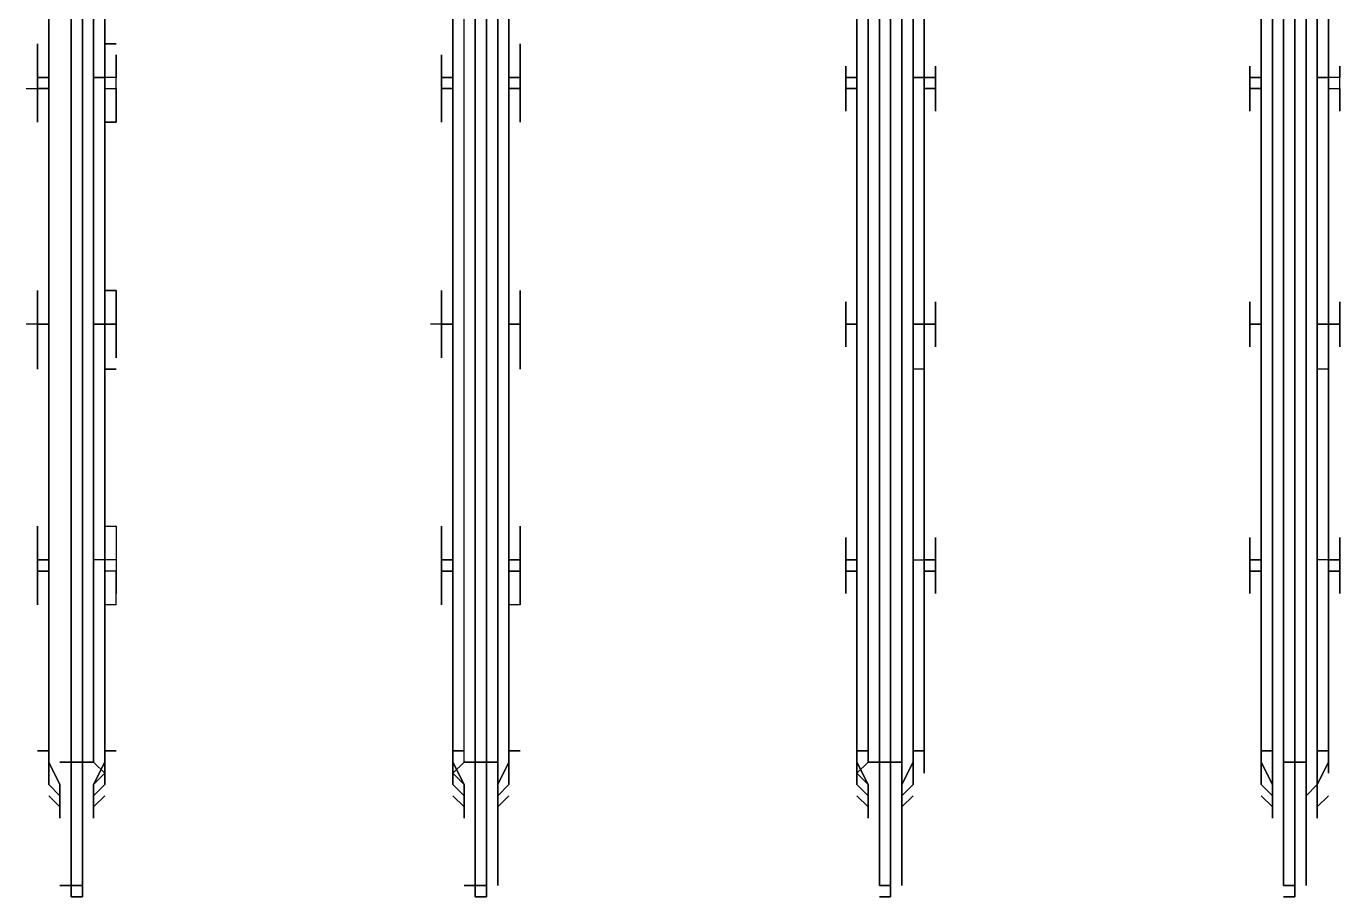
# Model space of a CAD drawing. Header units: metres. Extents: x 530339 to 530792, y 2674872 to 2675147.
# Drawn here: x 530570.6749 to 530570.8368, y 2675005.1431 to 2675005.2503 of the extents above; entities that cross this region are included whole.
import ezdxf

# ---------------------------------------------------------------- set-up
doc = ezdxf.new("R2010")
doc.units = ezdxf.units.M
doc.layers.add('IDT', color=7, linetype='Continuous')

# ---------------------------------------------------------------- blocks, each defined once
blk = doc.blocks.new('IDT')
at = {"layer": 'IDT', "color": 0, "lineweight": 25}
for p, q in [((17.36145, 9.01989), (17.36006, 9.01989)), ((17.36006, 9.01989), (17.36006, 9.00329)), ((17.36006, 9.00329), (17.36006, 9.01989)), ((17.36006, 9.01989), (17.36006, 9.00329)), ((17.36006, 9.00329), (17.36006, 9.01989)), ((17.36006, 9.01989), (17.36145, 9.01989)), ((17.40986, 9.01989), (17.40986, 9.00329)), ((17.40986, 9.00329), (17.40986, 9.01989)), ((17.40986, 9.01989), (17.41124, 9.01989)), ((17.41124, 9.01989), (17.40986, 9.01989)), ((17.40986, 9.01989), (17.40986, 9.00329)), ((17.40986, 9.00329), (17.40986, 9.01989)), ((17.46103, 9.01989), (17.45965, 9.01989)), ((17.45965, 9.01989), (17.45965, 9.00329)), ((17.45965, 9.00329), (17.45965, 9.01989)), ((17.45965, 9.01989), (17.46103, 9.01989)), ((17.46103, 9.00329), (17.46103, 9.01989)), ((17.46103, 9.01989), (17.46103, 9.00329)), ((17.50944, 9.00329), (17.50944, 9.01989)), ((17.50944, 9.01989), (17.50944, 9.00329)), ((17.51083, 9.01989), (17.50944, 9.01989)), ((17.50944, 9.01989), (17.51083, 9.01989)), ((17.51083, 9.00329), (17.51083, 9.01989)), ((17.51083, 9.01989), (17.51083, 9.00329)), ((17.35868, 9.00329), (17.35868, 9.0185)), ((17.35868, 9.0185), (17.35868, 9.00329)), ((17.36145, 9.0185), (17.36006, 9.0185)), ((17.36006, 9.0185), (17.36145, 9.0185)), ((17.36145, 9.0185), (17.36006, 9.0185)), ((17.36006, 9.0185), (17.36145, 9.0185)), ((17.36145, 9.0185), (17.36145, 9.00329)), ((17.36145, 9.00329), (17.36145, 9.0185)), ((17.40847, 9.00329), (17.40847, 9.0185)), ((17.40847, 9.0185), (17.40847, 9.00329)), ((17.41124, 9.0185), (17.40986, 9.0185)), ((17.40986, 9.0185), (17.41124, 9.0185)), ((17.41124, 9.0185), (17.40986, 9.0185)), ((17.40986, 9.0185), (17.41124, 9.0185)), ((17.41124, 9.00329), (17.41124, 9.0185)), ((17.41124, 9.0185), (17.41124, 9.00329)), ((17.45827, 9.00329), (17.45827, 9.0185)), ((17.45827, 9.0185), (17.45827, 9.00329)), ((17.46103, 9.0185), (17.45965, 9.0185)), ((17.45965, 9.0185), (17.46103, 9.0185)), ((17.46103, 9.0185), (17.46103, 9.00329)), ((17.46103, 9.00329), (17.46103, 9.0185)), ((17.46103, 9.0185), (17.46242, 9.0185)), ((17.46242, 9.0185), (17.46103, 9.0185)), ((17.50944, 9.00329), (17.50944, 9.0185)), ((17.50944, 9.0185), (17.51083, 9.0185)), ((17.51083, 9.0185), (17.50944, 9.0185)), ((17.50944, 9.0185), (17.50944, 9.00329)), ((17.51083, 9.0185), (17.51083, 9.00329)), ((17.51083, 9.00329), (17.51083, 9.0185)), ((17.51083, 9.0185), (17.51221, 9.0185)), ((17.51221, 9.0185), (17.51083, 9.0185)), ((17.3573, 9.0102), (17.3573, 9.00605)), ((17.3573, 9.00605), (17.3573, 9.0102)), ((17.3573, 9.0102), (17.3573, 9.00882)), ((17.3573, 9.00882), (17.3573, 9.0102)), ((17.36283, 9.00882), (17.36283, 9.0102)), ((17.36283, 9.0102), (17.36283, 9.00605)), ((17.36283, 9.00605), (17.36283, 9.0102)), ((17.36283, 9.0102), (17.36283, 9.00882)), ((17.40847, 9.00605), (17.40847, 9.0102)), ((17.40847, 9.0102), (17.40847, 9.00882)), ((17.40847, 9.00882), (17.40847, 9.0102)), ((17.40847, 9.0102), (17.40847, 9.00605)), ((17.41262, 9.00882), (17.41262, 9.0102)), ((17.41262, 9.0102), (17.41262, 9.00605)), ((17.41262, 9.00605), (17.41262, 9.0102)), ((17.41262, 9.0102), (17.41262, 9.00882)), ((17.45827, 9.00605), (17.45827, 9.0102)), ((17.45827, 9.0102), (17.45827, 9.00882)), ((17.45827, 9.00882), (17.45827, 9.0102)), ((17.45827, 9.0102), (17.45827, 9.00605)), ((17.46242, 9.00882), (17.46242, 9.0102)), ((17.46242, 9.0102), (17.46242, 9.00605)), ((17.46242, 9.00605), (17.46242, 9.0102)), ((17.46242, 9.0102), (17.46242, 9.00882)), ((17.50806, 9.0102), (17.50806, 9.00605)), ((17.50806, 9.00605), (17.50806, 9.0102)), ((17.50806, 9.0102), (17.50806, 9.00882)), ((17.50806, 9.00882), (17.50806, 9.0102)), ((17.51221, 9.00605), (17.51221, 9.0102)), ((17.51221, 9.0102), (17.51221, 9.00882)), ((17.51221, 9.00882), (17.51221, 9.0102)), ((17.51221, 9.0102), (17.51221, 9.00605)), ((17.3573, 9.00882), (17.35591, 9.00744)), ((17.35591, 9.00744), (17.3573, 9.00882)), ((17.3573, 9.00605), (17.35868, 9.00744)), ((17.35868, 9.00744), (17.3573, 9.00605)), ((17.36421, 9.00744), (17.36283, 9.00882)), ((17.36283, 9.00882), (17.36421, 9.00744)), ((17.36421, 9.00605), (17.36283, 9.00744)), ((17.36283, 9.00744), (17.36421, 9.00605)), ((17.40847, 9.00882), (17.40709, 9.00744)), ((17.40709, 9.00744), (17.40847, 9.00882)), ((17.40709, 9.00605), (17.40847, 9.00744)), ((17.40847, 9.00744), (17.40709, 9.00605)), ((17.41401, 9.00744), (17.41262, 9.00882)), ((17.41262, 9.00882), (17.41401, 9.00744)), ((17.41401, 9.00605), (17.41262, 9.00744)), ((17.41262, 9.00744), (17.41401, 9.00605)), ((17.45827, 9.00882), (17.45688, 9.00744)), ((17.45688, 9.00744), (17.45827, 9.00882)), ((17.45688, 9.00605), (17.45827, 9.00744)), ((17.45827, 9.00744), (17.45688, 9.00605)), ((17.4638, 9.00744), (17.46242, 9.00882)), ((17.46242, 9.00882), (17.4638, 9.00744)), ((17.4638, 9.00605), (17.46242, 9.00744)), ((17.46242, 9.00744), (17.4638, 9.00605)), ((17.50806, 9.00882), (17.50668, 9.00744)), ((17.50668, 9.00744), (17.50806, 9.00882)), ((17.50668, 9.00605), (17.50806, 9.00744)), ((17.50806, 9.00744), (17.50668, 9.00605)), ((17.51221, 9.00882), (17.51359, 9.00744)), ((17.51359, 9.00744), (17.51221, 9.00882)), ((17.51359, 9.00605), (17.51221, 9.00744)), ((17.51221, 9.00744), (17.51359, 9.00605)), ((17.3573, 9.00605), (17.35591, 9.00329)), ((17.35591, 9.00329), (17.3573, 9.00605)), ((17.3573, 9.00329), (17.3573, 9.00605)), ((17.3573, 9.00605), (17.3573, 9.00329)), ((17.3573, 9.00467), (17.3573, 9.00605)), ((17.3573, 9.00605), (17.3573, 9.00467)), ((17.36283, 9.00605), (17.36421, 9.00329)), ((17.36421, 9.00329), (17.36283, 9.00605)), ((17.36283, 9.00329), (17.36283, 9.00605)), ((17.36283, 9.00605), (17.36283, 9.00329)), ((17.36421, 9.00467), (17.36421, 9.00605)), ((17.36421, 9.00605), (17.36421, 9.00467)), ((17.40709, 9.00329), (17.40709, 9.00605)), ((17.40709, 9.00605), (17.40709, 9.00329)), ((17.40709, 9.00329), (17.40847, 9.00605)), ((17.40847, 9.00605), (17.40709, 9.00329)), ((17.40709, 9.00467), (17.40709, 9.00605)), ((17.40709, 9.00605), (17.40709, 9.00467)), ((17.41401, 9.00467), (17.41262, 9.00605)), ((17.41262, 9.00605), (17.41401, 9.00467)), ((17.41262, 9.00605), (17.41401, 9.00329)), ((17.41401, 9.00329), (17.41262, 9.00605)), ((17.41401, 9.00467), (17.41401, 9.00605)), ((17.41401, 9.00605), (17.41401, 9.00467)), ((17.45688, 9.00329), (17.45688, 9.00605)), ((17.45688, 9.00605), (17.45688, 9.00329)), ((17.45688, 9.00329), (17.45827, 9.00605)), ((17.45827, 9.00605), (17.45688, 9.00329)), ((17.45688, 9.00467), (17.45688, 9.00605)), ((17.45688, 9.00605), (17.45688, 9.00467)), ((17.46242, 9.00605), (17.4638, 9.00329)), ((17.4638, 9.00329), (17.46242, 9.00605)), ((17.4638, 9.00467), (17.46242, 9.00605)), ((17.46242, 9.00605), (17.4638, 9.00467)), ((17.4638, 9.00467), (17.4638, 9.00605)), ((17.4638, 9.00605), (17.4638, 9.00467)), ((17.50806, 9.00605), (17.50668, 9.00329)), ((17.50668, 9.00329), (17.50806, 9.00605)), ((17.50668, 9.00467), (17.50806, 9.00605)), ((17.50806, 9.00605), (17.50668, 9.00467)), ((17.50668, 9.00467), (17.50668, 9.00605)), ((17.50668, 9.00605), (17.50668, 9.00467)), ((17.51359, 9.00329), (17.51221, 9.00605)), ((17.51221, 9.00605), (17.51359, 9.00329)), ((17.51359, 9.00329), (17.51359, 9.00605)), ((17.51359, 9.00605), (17.51359, 9.00329)), ((17.51359, 9.00467), (17.51359, 9.00605)), ((17.51359, 9.00605), (17.51359, 9.00467)), ((17.35591, 9.00191), (17.35591, 9.00467)), ((17.35591, 9.00467), (17.35591, 9.00191)), ((17.36421, 9.00467), (17.36421, 9.00191)), ((17.36421, 9.00191), (17.36421, 9.00467)), ((17.40571, 9.00191), (17.40571, 9.00467)), ((17.40571, 9.00467), (17.40571, 9.00191)), ((17.41262, 9.00329), (17.41401, 9.00467)), ((17.41401, 9.00467), (17.41262, 9.00329)), ((17.41401, 9.00467), (17.41401, 9.00191)), ((17.41401, 9.00191), (17.41401, 9.00467)), ((17.45688, 9.00467), (17.45688, 9.00191)), ((17.45688, 9.00191), (17.45688, 9.00467)), ((17.46242, 9.00329), (17.4638, 9.00467)), ((17.4638, 9.00467), (17.46242, 9.00329)), ((17.4638, 9.00467), (17.4638, 9.00191)), ((17.4638, 9.00191), (17.4638, 9.00467)), ((17.50806, 9.00329), (17.50668, 9.00467)), ((17.50668, 9.00467), (17.50806, 9.00329)), ((17.50668, 9.00467), (17.50668, 9.00191)), ((17.50668, 9.00191), (17.50668, 9.00467)), ((17.51359, 9.00467), (17.51359, 9.00191)), ((17.51359, 9.00191), (17.51359, 9.00467)), ((17.3573, 8.8055), (17.3573, 9.00329)), ((17.3573, 9.00329), (17.3573, 8.8055)), ((17.35868, 9.00329), (17.35868, 8.8055)), ((17.35868, 8.8055), (17.35868, 9.00329)), ((17.36006, 9.00329), (17.35868, 9.00329)), ((17.35868, 9.00329), (17.36006, 9.00329)), ((17.36006, 9.00329), (17.36145, 9.00329)), ((17.36145, 9.00329), (17.36006, 9.00329)), ((17.36006, 9.00329), (17.36145, 9.00329)), ((17.36145, 9.00329), (17.36006, 9.00329)), ((17.36006, 8.8055), (17.36006, 9.00329)), ((17.36006, 9.00329), (17.36006, 8.8055)), ((17.36006, 8.8055), (17.36006, 9.00329)), ((17.36006, 9.00329), (17.36006, 8.8055)), ((17.36145, 9.00329), (17.36145, 8.8055)), ((17.36145, 8.8055), (17.36145, 9.00329)), ((17.36283, 8.8055), (17.36283, 9.00329)), ((17.36283, 9.00329), (17.36283, 8.8055)), ((17.40709, 8.8055), (17.40709, 9.00329)), ((17.40709, 9.00329), (17.40709, 8.8055)), ((17.40847, 9.00329), (17.40847, 8.8055)), ((17.40847, 8.8055), (17.40847, 9.00329)), ((17.40986, 9.00329), (17.40847, 9.00329)), ((17.40847, 9.00329), (17.40986, 9.00329)), ((17.40986, 9.00329), (17.41124, 9.00329)), ((17.41124, 9.00329), (17.40986, 9.00329)), ((17.40986, 8.8055), (17.40986, 9.00329)), ((17.40986, 9.00329), (17.40986, 8.8055)), ((17.40986, 8.8055), (17.40986, 9.00329)), ((17.40986, 9.00329), (17.40986, 8.8055)), ((17.41262, 9.00329), (17.41124, 9.00329)), ((17.41124, 9.00329), (17.41124, 8.8055)), ((17.41124, 8.8055), (17.41124, 9.00329)), ((17.41124, 9.00329), (17.41262, 9.00329)), ((17.41262, 8.8055), (17.41262, 9.00329)), ((17.41262, 9.00329), (17.41262, 8.8055)), ((17.45688, 8.8055), (17.45688, 9.00329)), ((17.45688, 9.00329), (17.45688, 8.8055)), ((17.45827, 9.00329), (17.45827, 8.8055)), ((17.45827, 8.8055), (17.45827, 9.00329)), ((17.45965, 9.00329), (17.45827, 9.00329)), ((17.45827, 9.00329), (17.45965, 9.00329)), ((17.46103, 9.00329), (17.45965, 9.00329)), ((17.45965, 9.00329), (17.46103, 9.00329)), ((17.45965, 9.00329), (17.45965, 8.8055)), ((17.45965, 8.8055), (17.45965, 9.00329)), ((17.46103, 9.00329), (17.46242, 9.00329)), ((17.46242, 9.00329), (17.46103, 9.00329)), ((17.46103, 9.00329), (17.46103, 8.8055)), ((17.46103, 8.8055), (17.46103, 9.00329)), ((17.46103, 9.00329), (17.46103, 8.8055)), ((17.46103, 8.8055), (17.46103, 9.00329)), ((17.46242, 9.00329), (17.46242, 8.8055)), ((17.46242, 9.00329), (17.46242, 8.8055)), ((17.50806, 9.00329), (17.50806, 8.8055)), ((17.50806, 8.8055), (17.50806, 9.00329)), ((17.50806, 9.00329), (17.50944, 9.00329)), ((17.50944, 9.00329), (17.50806, 9.00329)), ((17.51083, 9.00329), (17.50944, 9.00329)), ((17.50944, 9.00329), (17.50944, 8.8055)), ((17.50944, 8.8055), (17.50944, 9.00329)), ((17.50944, 9.00329), (17.51083, 9.00329)), ((17.50944, 9.00329), (17.50944, 8.8055)), ((17.50944, 8.8055), (17.50944, 9.00329)), ((17.51083, 9.00329), (17.51083, 8.8055)), ((17.51083, 8.8055), (17.51083, 9.00329)), ((17.51083, 9.00329), (17.51221, 9.00329)), ((17.51221, 9.00329), (17.51083, 9.00329)), ((17.51083, 9.00329), (17.51083, 8.8055)), ((17.51083, 9.00329), (17.51083, 8.8055)), ((17.51359, 8.8055), (17.51359, 9.00329)), ((17.51359, 9.00329), (17.51359, 8.8055)), ((17.35591, 9.00191), (17.3573, 9.00191)), ((17.3573, 9.00191), (17.35591, 9.00191)), ((17.35591, 9.00191), (17.35591, 8.8055)), ((17.35591, 8.8055), (17.35591, 9.00191)), ((17.36283, 9.00191), (17.36421, 9.00191)), ((17.36421, 9.00191), (17.36283, 9.00191)), ((17.36421, 9.00191), (17.36421, 8.8055)), ((17.36421, 8.8055), (17.36421, 9.00191)), ((17.40571, 9.00191), (17.40709, 9.00191)), ((17.40709, 9.00191), (17.40571, 9.00191)), ((17.40571, 9.00191), (17.40571, 8.8055)), ((17.40571, 8.8055), (17.40571, 9.00191)), ((17.41262, 9.00191), (17.41401, 9.00191)), ((17.41401, 9.00191), (17.41262, 9.00191)), ((17.41401, 9.00191), (17.41401, 8.8055)), ((17.41401, 8.8055), (17.41401, 9.00191)), ((17.45688, 9.00191), (17.4555, 9.00191)), ((17.4555, 9.00191), (17.45688, 9.00191)), ((17.45688, 9.00191), (17.45688, 8.8055)), ((17.45688, 8.8055), (17.45688, 9.00191)), ((17.46242, 9.00191), (17.4638, 9.00191)), ((17.4638, 9.00191), (17.46242, 9.00191)), ((17.4638, 9.00191), (17.4638, 8.8055)), ((17.4638, 8.8055), (17.4638, 9.00191)), ((17.50668, 9.00191), (17.50529, 9.00191)), ((17.50529, 9.00191), (17.50668, 9.00191)), ((17.50668, 9.00191), (17.50668, 8.8055)), ((17.50668, 8.8055), (17.50668, 9.00191)), ((17.51359, 9.00191), (17.51359, 8.8055)), ((17.51359, 8.8055), (17.51359, 9.00191)), ((17.51359, 9.00191), (17.51498, 9.00191)), ((17.51498, 9.00191), (17.51359, 9.00191)), ((17.35591, 8.98254), (17.35591, 8.98392)), ((17.35591, 8.98392), (17.35591, 8.98254)), ((17.35591, 8.97977), (17.35591, 8.98392)), ((17.35591, 8.98392), (17.35591, 8.97839)), ((17.36421, 8.98392), (17.36421, 8.98254)), ((17.36421, 8.98254), (17.36421, 8.98392)), ((17.36421, 8.97977), (17.36421, 8.98392)), ((17.36421, 8.98392), (17.36421, 8.97977)), ((17.40571, 8.97977), (17.40571, 8.98392)), ((17.40571, 8.98392), (17.40571, 8.98254)), ((17.40571, 8.98254), (17.40571, 8.98392)), ((17.40571, 8.98392), (17.40571, 8.97839)), ((17.41401, 8.98392), (17.41401, 8.97977)), ((17.41401, 8.97977), (17.41401, 8.98392)), ((17.41401, 8.98392), (17.41401, 8.98254)), ((17.41401, 8.98254), (17.41401, 8.98392)), ((17.4555, 8.98392), (17.4555, 8.98254)), ((17.4555, 8.97977), (17.4555, 8.98392)), ((17.4555, 8.98392), (17.4555, 8.98254)), ((17.4555, 8.97977), (17.4555, 8.98392)), ((17.4555, 8.98392), (17.45688, 8.98392)), ((17.4638, 8.98392), (17.4638, 8.97977)), ((17.4638, 8.97839), (17.4638, 8.98392)), ((17.46518, 8.98392), (17.46518, 8.98254)), ((17.46518, 8.98254), (17.46518, 8.98392)), ((17.50529, 8.98392), (17.50668, 8.98392)), ((17.50529, 8.98392), (17.50529, 8.98254)), ((17.50529, 8.98392), (17.50668, 8.98392)), ((17.50529, 8.98392), (17.50529, 8.98254)), ((17.50668, 8.98392), (17.50668, 8.97977)), ((17.50668, 8.98392), (17.50668, 8.97977)), ((17.51498, 8.98392), (17.51498, 8.97977)), ((17.51498, 8.97977), (17.51498, 8.98392)), ((17.51498, 8.98392), (17.51498, 8.98254)), ((17.51498, 8.98254), (17.51498, 8.98392)), ((17.35453, 8.98254), (17.35453, 8.97977)), ((17.35453, 8.97977), (17.35453, 8.98254)), ((17.3656, 8.97977), (17.3656, 8.98254)), ((17.3656, 8.98254), (17.3656, 8.97977)), ((17.40432, 8.97977), (17.40432, 8.98254)), ((17.40432, 8.98254), (17.40432, 8.97977)), ((17.41539, 8.98254), (17.41539, 8.97977)), ((17.41539, 8.97977), (17.41539, 8.98254)), ((17.4555, 8.98254), (17.4555, 8.97977)), ((17.4555, 8.98254), (17.4555, 8.97977)), ((17.46518, 8.98254), (17.46518, 8.97977)), ((17.46518, 8.97977), (17.46518, 8.98254)), ((17.50529, 8.98254), (17.50529, 8.97977)), ((17.50529, 8.97977), (17.50529, 8.98254)), ((17.51498, 8.97977), (17.51498, 8.98254)), ((17.51498, 8.98254), (17.51498, 8.97839)), ((17.35453, 8.97977), (17.35591, 8.97977)), ((17.35591, 8.97977), (17.35453, 8.97977)), ((17.35453, 8.97977), (17.35453, 8.97839)), ((17.35453, 8.97839), (17.35453, 8.97977)), ((17.35591, 8.97839), (17.35453, 8.97839)), ((17.35453, 8.97839), (17.35453, 8.97563)), ((17.35453, 8.97563), (17.35453, 8.97839)), ((17.35453, 8.97839), (17.35591, 8.97839)), ((17.35591, 8.97839), (17.35591, 8.97977)), ((17.35591, 8.97839), (17.35591, 8.97424)), ((17.35591, 8.97424), (17.35591, 8.97839)), ((17.35591, 8.97839), (17.3573, 8.97839)), ((17.36421, 8.97839), (17.36421, 8.97977)), ((17.36421, 8.97977), (17.3656, 8.97977)), ((17.3656, 8.97977), (17.36421, 8.97977)), ((17.36421, 8.97977), (17.36421, 8.97839)), ((17.36421, 8.97839), (17.3656, 8.97839)), ((17.3656, 8.97839), (17.36421, 8.97839)), ((17.36421, 8.97839), (17.36421, 8.97424)), ((17.36421, 8.97424), (17.36421, 8.97839)), ((17.3656, 8.97977), (17.3656, 8.97839)), ((17.3656, 8.97839), (17.3656, 8.97977)), ((17.3656, 8.97839), (17.3656, 8.97563)), ((17.3656, 8.97563), (17.3656, 8.97839)), ((17.40571, 8.97977), (17.40432, 8.97977)), ((17.40432, 8.97977), (17.40432, 8.97839)), ((17.40432, 8.97839), (17.40432, 8.97977)), ((17.40432, 8.97977), (17.40571, 8.97977)), ((17.40571, 8.97839), (17.40432, 8.97839)), ((17.40432, 8.97839), (17.40432, 8.97563)), ((17.40432, 8.97563), (17.40432, 8.97839)), ((17.40432, 8.97839), (17.40571, 8.97839)), ((17.40571, 8.97839), (17.40571, 8.97977)), ((17.40709, 8.97839), (17.40571, 8.97839)), ((17.40571, 8.97839), (17.40571, 8.97424)), ((17.40571, 8.97424), (17.40571, 8.97839)), ((17.41401, 8.97977), (17.41401, 8.97839)), ((17.41401, 8.97839), (17.41401, 8.97977)), ((17.41401, 8.97977), (17.41539, 8.97977)), ((17.41539, 8.97977), (17.41401, 8.97977)), ((17.41401, 8.97424), (17.41401, 8.97839)), ((17.41401, 8.97839), (17.41401, 8.97424)), ((17.41401, 8.97839), (17.41539, 8.97839)), ((17.41539, 8.97839), (17.41401, 8.97839)), ((17.41539, 8.97977), (17.41539, 8.97839)), ((17.41539, 8.97839), (17.41539, 8.97977)), ((17.41539, 8.97839), (17.41539, 8.97563)), ((17.41539, 8.97563), (17.41539, 8.97839)), ((17.4555, 8.97977), (17.4555, 8.97839)), ((17.4555, 8.97839), (17.4555, 8.97977)), ((17.4555, 8.97977), (17.4555, 8.97839)), ((17.4555, 8.97839), (17.4555, 8.97977)), ((17.4555, 8.97977), (17.45688, 8.97977)), ((17.45688, 8.97977), (17.4555, 8.97977)), ((17.4555, 8.97839), (17.4555, 8.97563)), ((17.4555, 8.97563), (17.4555, 8.97839)), ((17.4555, 8.97839), (17.4555, 8.97424)), ((17.4555, 8.97424), (17.4555, 8.97839)), ((17.4555, 8.97839), (17.45688, 8.97839)), ((17.45688, 8.97839), (17.4555, 8.97839)), ((17.4555, 8.97839), (17.45688, 8.97839)), ((17.45688, 8.97839), (17.4555, 8.97839)), ((17.4638, 8.97977), (17.46518, 8.97977)), ((17.46518, 8.97977), (17.4638, 8.97977)), ((17.4638, 8.97977), (17.4638, 8.97839)), ((17.4638, 8.97839), (17.4638, 8.97424)), ((17.4638, 8.97424), (17.4638, 8.97839)), ((17.4638, 8.97839), (17.46518, 8.97839)), ((17.46518, 8.97839), (17.4638, 8.97839)), ((17.46518, 8.97977), (17.46518, 8.97839)), ((17.46518, 8.97839), (17.46518, 8.97977)), ((17.46518, 8.97839), (17.46518, 8.97563)), ((17.46518, 8.97563), (17.46518, 8.97839)), ((17.50529, 8.97977), (17.50668, 8.97977)), ((17.50529, 8.97839), (17.50529, 8.97977)), ((17.50529, 8.97839), (17.50529, 8.97977)), ((17.50529, 8.97977), (17.50668, 8.97977)), ((17.50529, 8.97563), (17.50529, 8.97839)), ((17.50529, 8.97839), (17.50668, 8.97839)), ((17.50529, 8.97563), (17.50529, 8.97839)), ((17.50529, 8.97839), (17.50668, 8.97839)), ((17.50668, 8.97839), (17.50668, 8.97977)), ((17.50668, 8.97839), (17.50668, 8.97977)), ((17.50668, 8.97839), (17.50806, 8.97839)), ((17.50668, 8.97839), (17.50668, 8.97424)), ((17.50668, 8.97839), (17.50806, 8.97839)), ((17.50668, 8.97839), (17.50668, 8.97424)), ((17.51498, 8.97977), (17.51359, 8.97977)), ((17.51359, 8.97977), (17.51498, 8.97977)), ((17.51498, 8.97839), (17.51359, 8.97839)), ((17.51359, 8.97839), (17.51498, 8.97839)), ((17.51498, 8.97839), (17.51498, 8.97977)), ((17.51498, 8.97839), (17.51498, 8.97977)), ((17.51498, 8.97977), (17.51498, 8.97839)), ((17.51498, 8.97839), (17.51498, 8.97563)), ((17.51498, 8.97424), (17.51498, 8.97839)), ((17.51498, 8.97839), (17.51498, 8.97424)), ((17.51498, 8.97563), (17.51498, 8.97839)), ((17.35591, 8.97424), (17.35591, 8.97563)), ((17.35591, 8.97563), (17.35591, 8.97424)), ((17.36421, 8.97424), (17.36421, 8.97563)), ((17.36421, 8.97563), (17.36421, 8.97424)), ((17.40571, 8.97424), (17.40571, 8.97563)), ((17.40571, 8.97563), (17.40571, 8.97424)), ((17.41401, 8.97563), (17.41401, 8.97424)), ((17.41401, 8.97424), (17.41401, 8.97563)), ((17.4555, 8.97563), (17.4555, 8.97424)), ((17.4555, 8.97424), (17.4555, 8.97563)), ((17.46518, 8.97563), (17.46518, 8.97424)), ((17.46518, 8.97424), (17.46518, 8.97563)), ((17.50529, 8.97424), (17.50529, 8.97563)), ((17.50529, 8.97424), (17.50529, 8.97563)), ((17.51498, 8.97563), (17.51498, 8.97424)), ((17.51498, 8.97424), (17.51498, 8.97563)), ((17.50668, 8.97424), (17.50529, 8.97424)), ((17.50668, 8.97424), (17.50529, 8.97424)), ((17.35591, 8.95488), (17.3573, 8.95488)), ((17.35591, 8.94935), (17.35591, 8.95488)), ((17.35591, 8.95488), (17.35591, 8.94935)), ((17.36421, 8.94935), (17.36421, 8.95488)), ((17.36421, 8.95488), (17.36421, 8.94935)), ((17.40571, 8.94935), (17.40571, 8.95488)), ((17.40571, 8.95488), (17.40571, 8.94935)), ((17.40571, 8.95488), (17.40709, 8.95488)), ((17.41401, 8.95488), (17.41401, 8.94935)), ((17.41401, 8.94935), (17.41401, 8.95488)), ((17.4555, 8.95488), (17.4555, 8.94935)), ((17.4555, 8.94935), (17.4555, 8.95488)), ((17.4638, 8.9452), (17.4638, 8.95488)), ((17.4638, 8.95488), (17.4638, 8.94935)), ((17.50668, 8.95488), (17.50529, 8.95488)), ((17.50529, 8.95488), (17.50668, 8.95488)), ((17.50668, 8.94935), (17.50668, 8.95488)), ((17.50668, 8.95488), (17.50668, 8.94935)), ((17.51498, 8.95488), (17.51498, 8.94935)), ((17.51498, 8.94935), (17.51498, 8.95488)), ((17.35591, 8.95211), (17.35591, 8.95349)), ((17.35591, 8.95349), (17.35591, 8.95211)), ((17.36421, 8.95349), (17.36421, 8.95211)), ((17.36421, 8.95211), (17.36421, 8.95349)), ((17.40571, 8.95211), (17.40571, 8.95349)), ((17.40571, 8.95349), (17.40571, 8.95211)), ((17.41401, 8.95349), (17.41401, 8.95211)), ((17.41401, 8.95211), (17.41401, 8.95349)), ((17.4555, 8.95211), (17.4555, 8.95349)), ((17.4555, 8.95349), (17.4555, 8.95211)), ((17.46518, 8.95211), (17.46518, 8.95349)), ((17.46518, 8.95349), (17.46518, 8.95211)), ((17.50529, 8.95211), (17.50529, 8.95349)), ((17.50529, 8.95349), (17.50529, 8.95211)), ((17.51498, 8.95349), (17.51498, 8.95211)), ((17.51498, 8.95211), (17.51498, 8.95349)), ((17.35453, 8.95211), (17.35453, 8.94935)), ((17.35453, 8.94935), (17.35453, 8.95211)), ((17.3656, 8.95211), (17.3656, 8.94935)), ((17.3656, 8.94935), (17.3656, 8.95211)), ((17.40432, 8.95211), (17.40432, 8.94935)), ((17.40432, 8.94935), (17.40432, 8.95211)), ((17.41539, 8.95211), (17.41539, 8.94935)), ((17.41539, 8.94935), (17.41539, 8.95211)), ((17.4555, 8.95211), (17.4555, 8.94935)), ((17.4555, 8.94935), (17.4555, 8.95211)), ((17.46518, 8.94935), (17.46518, 8.95211)), ((17.46518, 8.95211), (17.46518, 8.94935)), ((17.50529, 8.95211), (17.50529, 8.94935)), ((17.50529, 8.94935), (17.50529, 8.95211)), ((17.51498, 8.95211), (17.51498, 8.94935)), ((17.51498, 8.94935), (17.51498, 8.95211)), ((17.35591, 8.94935), (17.35453, 8.94935)), ((17.35453, 8.94935), (17.35591, 8.94935)), ((17.35591, 8.94935), (17.35453, 8.94935)), ((17.35453, 8.94935), (17.35453, 8.94658)), ((17.35453, 8.94658), (17.35453, 8.94935)), ((17.35453, 8.94935), (17.35591, 8.94935)), ((17.35591, 8.9452), (17.35591, 8.94935)), ((17.35591, 8.94935), (17.3573, 8.94935)), ((17.3573, 8.94935), (17.35591, 8.94935)), ((17.35591, 8.94935), (17.35591, 8.9452)), ((17.35591, 8.94935), (17.3573, 8.94935)), ((17.3573, 8.94935), (17.35591, 8.94935)), ((17.36421, 8.9452), (17.36421, 8.94935)), ((17.36421, 8.94935), (17.3656, 8.94935)), ((17.3656, 8.94935), (17.36421, 8.94935)), ((17.36421, 8.94935), (17.36421, 8.9452)), ((17.36421, 8.94935), (17.3656, 8.94935)), ((17.3656, 8.94935), (17.36421, 8.94935)), ((17.3656, 8.94935), (17.36421, 8.94935)), ((17.36421, 8.94935), (17.3656, 8.94935)), ((17.3656, 8.94935), (17.3656, 8.94658)), ((17.3656, 8.94658), (17.3656, 8.94935)), ((17.40432, 8.94935), (17.40432, 8.94658)), ((17.40432, 8.94658), (17.40432, 8.94935)), ((17.40432, 8.94935), (17.40571, 8.94935)), ((17.40571, 8.94935), (17.40432, 8.94935)), ((17.40571, 8.94935), (17.40432, 8.94935)), ((17.40432, 8.94935), (17.40571, 8.94935)), ((17.40571, 8.9452), (17.40571, 8.94935)), ((17.40571, 8.94935), (17.40709, 8.94935)), ((17.40709, 8.94935), (17.40571, 8.94935)), ((17.40571, 8.94935), (17.40571, 8.9452)), ((17.40571, 8.94935), (17.40709, 8.94935)), ((17.41401, 8.94935), (17.41401, 8.9452)), ((17.41401, 8.9452), (17.41401, 8.94935)), ((17.41539, 8.94935), (17.41401, 8.94935)), ((17.41401, 8.94935), (17.41539, 8.94935)), ((17.41539, 8.94935), (17.41401, 8.94935)), ((17.41401, 8.94935), (17.41539, 8.94935)), ((17.41539, 8.94935), (17.41539, 8.94658)), ((17.41539, 8.94658), (17.41539, 8.94935)), ((17.4555, 8.94935), (17.45688, 8.94935)), ((17.45688, 8.94935), (17.4555, 8.94935)), ((17.4555, 8.94935), (17.4555, 8.9452)), ((17.4555, 8.9452), (17.4555, 8.94935)), ((17.4555, 8.94935), (17.45688, 8.94935)), ((17.45688, 8.94935), (17.4555, 8.94935)), ((17.4555, 8.94658), (17.4555, 8.94935)), ((17.4555, 8.94935), (17.45688, 8.94935)), ((17.45688, 8.94935), (17.4555, 8.94935)), ((17.4555, 8.94935), (17.4555, 8.94658)), ((17.4555, 8.94935), (17.45688, 8.94935)), ((17.45688, 8.94935), (17.4555, 8.94935)), ((17.46518, 8.94935), (17.4638, 8.94935)), ((17.4638, 8.94935), (17.46518, 8.94935)), ((17.46518, 8.94935), (17.4638, 8.94935)), ((17.4638, 8.94935), (17.4638, 8.9452)), ((17.4638, 8.94935), (17.46518, 8.94935)), ((17.46518, 8.94935), (17.4638, 8.94935)), ((17.4638, 8.94935), (17.46518, 8.94935)), ((17.46518, 8.94935), (17.46518, 8.94658)), ((17.46518, 8.94658), (17.46518, 8.94935)), ((17.46518, 8.94935), (17.46657, 8.94935)), ((17.50668, 8.94935), (17.50529, 8.94935)), ((17.50529, 8.94935), (17.50668, 8.94935)), ((17.50529, 8.94658), (17.50529, 8.94935)), ((17.50529, 8.94935), (17.50529, 8.94658)), ((17.50668, 8.94935), (17.50529, 8.94935)), ((17.50529, 8.94935), (17.50668, 8.94935)), ((17.50668, 8.9452), (17.50668, 8.94935)), ((17.50668, 8.94935), (17.50806, 8.94935)), ((17.50806, 8.94935), (17.50668, 8.94935)), ((17.50668, 8.94935), (17.50668, 8.9452)), ((17.50668, 8.94935), (17.50806, 8.94935)), ((17.51498, 8.94935), (17.51359, 8.94935)), ((17.51359, 8.94935), (17.51498, 8.94935)), ((17.51498, 8.94935), (17.51359, 8.94935)), ((17.51359, 8.94935), (17.51498, 8.94935)), ((17.51498, 8.94935), (17.51498, 8.94658)), ((17.51498, 8.94658), (17.51498, 8.94935)), ((17.51498, 8.94935), (17.51636, 8.94935)), ((17.51498, 8.94935), (17.51498, 8.9452)), ((17.51498, 8.9452), (17.51498, 8.94935)), ((17.35591, 8.9452), (17.35591, 8.94658)), ((17.35591, 8.94658), (17.35591, 8.9452)), ((17.36421, 8.94658), (17.36421, 8.9452)), ((17.36421, 8.9452), (17.36421, 8.94658)), ((17.40571, 8.9452), (17.40571, 8.94658)), ((17.40571, 8.94658), (17.40571, 8.9452)), ((17.41401, 8.9452), (17.41401, 8.94658)), ((17.41401, 8.94658), (17.41401, 8.9452)), ((17.4555, 8.9452), (17.4555, 8.94658)), ((17.4555, 8.94658), (17.4555, 8.9452)), ((17.46518, 8.94658), (17.46518, 8.9452)), ((17.46518, 8.9452), (17.46518, 8.94658)), ((17.50529, 8.9452), (17.50529, 8.94658)), ((17.50529, 8.94658), (17.50529, 8.9452)), ((17.51498, 8.94658), (17.51498, 8.9452)), ((17.51498, 8.9452), (17.51498, 8.94658)), ((17.50668, 8.9452), (17.50529, 8.9452)), ((17.50529, 8.9452), (17.50668, 8.9452)), ((17.35591, 8.92307), (17.35591, 8.92445)), ((17.35591, 8.92445), (17.35591, 8.92307)), ((17.35591, 8.91892), (17.35591, 8.92445)), ((17.35591, 8.92445), (17.35591, 8.9203)), ((17.36421, 8.92445), (17.36421, 8.92307)), ((17.36421, 8.92307), (17.36421, 8.92445)), ((17.36421, 8.9203), (17.36421, 8.92445)), ((17.36421, 8.92445), (17.36421, 8.91892)), ((17.40571, 8.9203), (17.40571, 8.92445)), ((17.40571, 8.92445), (17.40571, 8.92307)), ((17.40571, 8.92307), (17.40571, 8.92445)), ((17.40571, 8.92445), (17.40571, 8.9203)), ((17.41401, 8.92445), (17.41401, 8.92307)), ((17.41401, 8.92307), (17.41401, 8.92445)), ((17.41401, 8.9203), (17.41401, 8.92445)), ((17.41401, 8.92445), (17.41401, 8.9203)), ((17.4555, 8.92307), (17.4555, 8.92445)), ((17.4555, 8.92445), (17.4555, 8.9203)), ((17.4555, 8.9203), (17.4555, 8.92445)), ((17.4555, 8.92445), (17.4555, 8.92307)), ((17.4638, 8.92445), (17.4638, 8.9203)), ((17.4638, 8.9203), (17.4638, 8.92445)), ((17.46518, 8.92445), (17.46518, 8.92307)), ((17.46518, 8.92307), (17.46518, 8.92445)), ((17.50529, 8.92307), (17.50529, 8.92445)), ((17.50529, 8.92445), (17.50668, 8.92445)), ((17.50668, 8.92445), (17.50529, 8.92445)), ((17.50529, 8.92445), (17.50529, 8.92307)), ((17.50668, 8.92445), (17.50668, 8.9203)), ((17.50668, 8.9203), (17.50668, 8.92445)), ((17.51498, 8.92307), (17.51498, 8.92445)), ((17.51498, 8.92445), (17.51498, 8.9203)), ((17.51498, 8.9203), (17.51498, 8.92445)), ((17.51498, 8.92445), (17.51498, 8.92307)), ((17.35453, 8.92307), (17.35453, 8.9203)), ((17.35453, 8.9203), (17.35453, 8.92307)), ((17.3656, 8.92307), (17.3656, 8.9203)), ((17.3656, 8.9203), (17.3656, 8.92307)), ((17.40432, 8.9203), (17.40432, 8.92307)), ((17.40432, 8.92307), (17.40432, 8.9203)), ((17.41539, 8.9203), (17.41539, 8.92307)), ((17.41539, 8.92307), (17.41539, 8.9203)), ((17.4555, 8.92307), (17.4555, 8.9203)), ((17.4555, 8.9203), (17.4555, 8.92307)), ((17.46518, 8.92307), (17.46518, 8.9203)), ((17.46518, 8.9203), (17.46518, 8.92307)), ((17.50529, 8.92307), (17.50529, 8.9203)), ((17.50529, 8.9203), (17.50529, 8.92307)), ((17.51498, 8.9203), (17.51498, 8.92307)), ((17.51498, 8.92307), (17.51498, 8.9203)), ((17.35591, 8.9203), (17.35453, 8.9203)), ((17.35453, 8.9203), (17.35453, 8.91892)), ((17.35591, 8.9203), (17.35453, 8.9203)), ((17.35453, 8.9203), (17.35453, 8.91892)), ((17.35591, 8.91892), (17.35591, 8.9203)), ((17.36421, 8.91477), (17.36421, 8.9203)), ((17.36421, 8.9203), (17.3656, 8.9203)), ((17.3656, 8.9203), (17.36421, 8.9203)), ((17.3656, 8.9203), (17.3656, 8.91892)), ((17.3656, 8.91892), (17.3656, 8.9203)), ((17.40571, 8.9203), (17.40432, 8.9203)), ((17.40432, 8.9203), (17.40432, 8.91892)), ((17.40432, 8.91892), (17.40432, 8.9203)), ((17.40432, 8.9203), (17.40571, 8.9203)), ((17.40571, 8.91892), (17.40571, 8.9203)), ((17.40571, 8.9203), (17.40571, 8.91892)), ((17.41401, 8.91477), (17.41401, 8.9203)), ((17.41401, 8.9203), (17.41401, 8.91892)), ((17.41539, 8.9203), (17.41401, 8.9203)), ((17.41401, 8.9203), (17.41539, 8.9203)), ((17.41539, 8.9203), (17.41539, 8.91892)), ((17.41539, 8.91892), (17.41539, 8.9203)), ((17.4555, 8.9203), (17.4555, 8.91892)), ((17.4555, 8.91892), (17.4555, 8.9203)), ((17.4555, 8.9203), (17.45688, 8.9203)), ((17.45688, 8.9203), (17.4555, 8.9203)), ((17.4555, 8.9203), (17.4555, 8.91892)), ((17.4555, 8.91892), (17.4555, 8.9203)), ((17.4638, 8.9203), (17.46518, 8.9203)), ((17.46518, 8.9203), (17.4638, 8.9203)), ((17.4638, 8.9203), (17.4638, 8.91892)), ((17.4638, 8.91892), (17.4638, 8.9203)), ((17.46518, 8.9203), (17.46518, 8.91892)), ((17.46518, 8.91892), (17.46518, 8.9203)), ((17.50668, 8.9203), (17.50529, 8.9203)), ((17.50529, 8.9203), (17.50529, 8.91892)), ((17.50668, 8.9203), (17.50529, 8.9203)), ((17.50529, 8.9203), (17.50529, 8.91892)), ((17.50668, 8.91892), (17.50668, 8.9203)), ((17.50668, 8.91892), (17.50668, 8.9203)), ((17.51498, 8.9203), (17.51359, 8.9203)), ((17.51359, 8.9203), (17.51498, 8.9203)), ((17.51636, 8.9203), (17.51498, 8.9203)), ((17.51498, 8.9203), (17.51498, 8.91892)), ((17.51498, 8.91892), (17.51498, 8.9203)), ((17.51498, 8.9203), (17.51498, 8.91892)), ((17.51498, 8.91892), (17.51498, 8.9203)), ((17.35453, 8.91892), (17.35453, 8.91753)), ((17.35453, 8.91753), (17.35453, 8.91892)), ((17.35453, 8.91892), (17.35591, 8.91892)), ((17.35453, 8.91892), (17.35591, 8.91892)), ((17.3573, 8.91892), (17.35591, 8.91892)), ((17.35591, 8.91892), (17.35591, 8.91477)), ((17.35591, 8.91477), (17.35591, 8.91892)), ((17.35591, 8.91892), (17.3573, 8.91892)), ((17.36421, 8.91892), (17.3656, 8.91892)), ((17.3656, 8.91892), (17.36421, 8.91892)), ((17.36421, 8.91892), (17.36421, 8.91477)), ((17.3656, 8.91892), (17.3656, 8.91753)), ((17.3656, 8.91753), (17.3656, 8.91892)), ((17.40432, 8.91892), (17.40571, 8.91892)), ((17.40571, 8.91892), (17.40432, 8.91892)), ((17.40432, 8.91892), (17.40432, 8.91753)), ((17.40432, 8.91753), (17.40432, 8.91892)), ((17.40709, 8.91892), (17.40571, 8.91892)), ((17.40571, 8.91892), (17.40571, 8.91477)), ((17.40571, 8.91477), (17.40571, 8.91892)), ((17.40571, 8.91892), (17.40709, 8.91892)), ((17.41401, 8.91892), (17.41539, 8.91892)), ((17.41539, 8.91892), (17.41401, 8.91892)), ((17.41401, 8.91892), (17.41401, 8.91477)), ((17.41539, 8.91892), (17.41539, 8.91753)), ((17.41539, 8.91753), (17.41539, 8.91892)), ((17.4555, 8.91477), (17.4555, 8.91892)), ((17.4555, 8.91892), (17.45688, 8.91892)), ((17.45688, 8.91892), (17.4555, 8.91892)), ((17.4555, 8.91892), (17.4555, 8.91477)), ((17.4555, 8.91892), (17.4555, 8.91753)), ((17.4555, 8.91753), (17.4555, 8.91892)), ((17.4555, 8.91892), (17.45688, 8.91892)), ((17.45688, 8.91892), (17.4555, 8.91892)), ((17.4638, 8.91892), (17.4638, 8.91477)), ((17.4638, 8.91477), (17.4638, 8.91892)), ((17.4638, 8.91892), (17.46518, 8.91892)), ((17.46518, 8.91892), (17.4638, 8.91892)), ((17.46518, 8.91892), (17.46518, 8.91753)), ((17.46518, 8.91753), (17.46518, 8.91892)), ((17.50529, 8.91892), (17.50668, 8.91892)), ((17.50529, 8.91753), (17.50529, 8.91892)), ((17.50529, 8.91892), (17.50529, 8.91753)), ((17.50529, 8.91892), (17.50668, 8.91892)), ((17.50668, 8.91892), (17.50668, 8.91477)), ((17.50668, 8.91477), (17.50668, 8.91892)), ((17.50668, 8.91892), (17.50806, 8.91892)), ((17.50806, 8.91892), (17.50668, 8.91892)), ((17.51359, 8.91892), (17.51498, 8.91892)), ((17.51498, 8.91892), (17.51359, 8.91892)), ((17.51498, 8.91892), (17.51498, 8.91477)), ((17.51498, 8.91477), (17.51498, 8.91892)), ((17.51498, 8.91892), (17.51498, 8.91753)), ((17.51498, 8.91753), (17.51498, 8.91892)), ((17.35591, 8.91615), (17.35591, 8.91753)), ((17.35591, 8.91753), (17.35591, 8.91615)), ((17.36421, 8.91753), (17.36421, 8.91615)), ((17.36421, 8.91615), (17.36421, 8.91753)), ((17.40571, 8.91615), (17.40571, 8.91753)), ((17.40571, 8.91753), (17.40571, 8.91615)), ((17.41401, 8.91753), (17.41401, 8.91615)), ((17.41401, 8.91615), (17.41401, 8.91753)), ((17.4555, 8.91753), (17.4555, 8.91615)), ((17.4555, 8.91615), (17.4555, 8.91753)), ((17.46518, 8.91753), (17.46518, 8.91615)), ((17.46518, 8.91615), (17.46518, 8.91753)), ((17.50529, 8.91615), (17.50529, 8.91753)), ((17.50529, 8.91753), (17.50529, 8.91615)), ((17.51498, 8.91753), (17.51498, 8.91615)), ((17.51498, 8.91615), (17.51498, 8.91753)), ((17.50668, 8.91477), (17.50529, 8.91477)), ((17.50529, 8.91477), (17.50668, 8.91477))]:
    blk.add_line(p, q, dxfattribs=at)

msp = doc.modelspace()

# ---------------------------------------------------------------- block references
at = {"layer": 'IDT', "color": 8, "rotation": 180}
msp.add_blockref('IDT', (530588.19128, 2675014.16297), dxfattribs=at)

doc.saveas('drawing.dxf')
